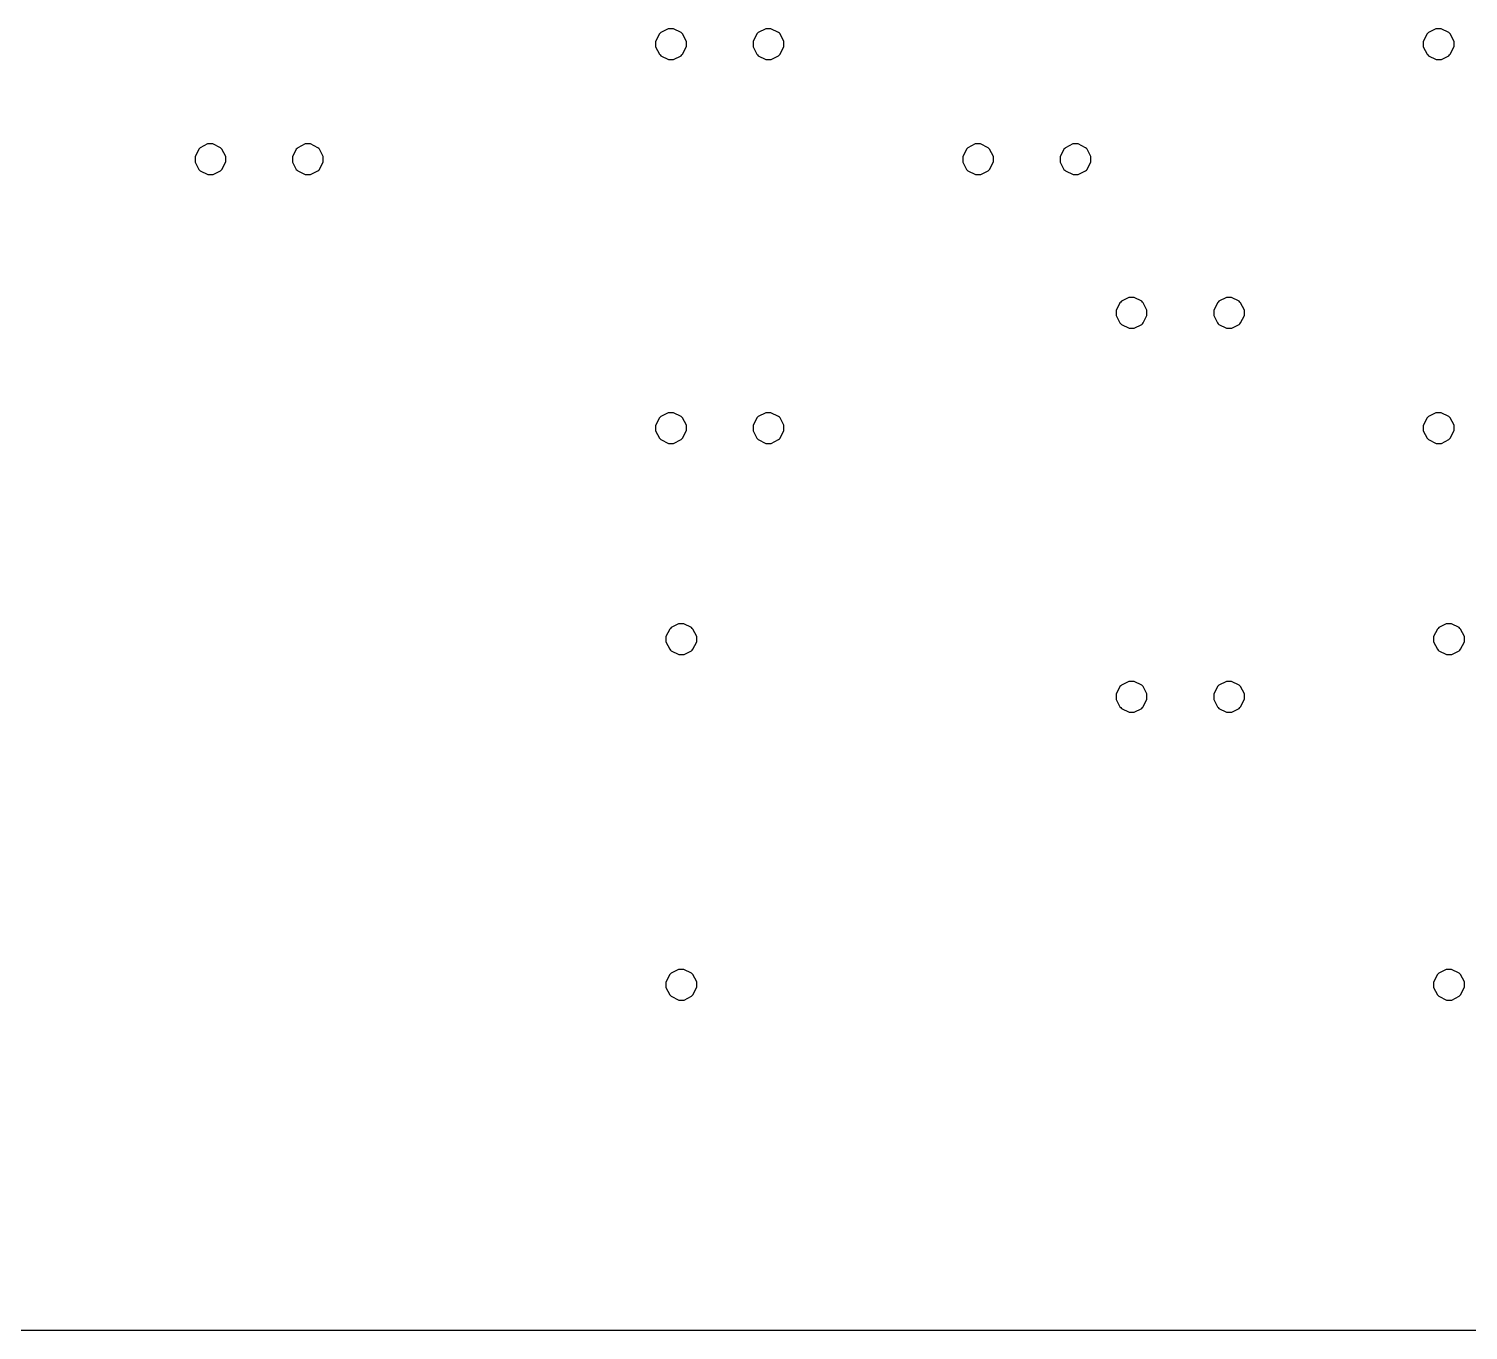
# Model space of a CAD drawing. Extents: x 0 to 294, y 0 to 70.
# Drawn here: x 36.5 to 74, y 0 to 33.9 of the extents above; entities that cross this region are included whole.
import ezdxf

# ---------------------------------------------------------------- set-up
doc = ezdxf.new("R2010")
doc.units = 0
doc.layers.get('0').update_dxf_attribs({"linetype": 'CONTINUOUS'})

msp = doc.modelspace()

# ---------------------------------------------------------------- linework, layer by layer
at = {"color": 0}
for p, q in [((52.9276, 33.7647), (52.8299, 33.5662)), ((52.947, 33.7826), (52.9276, 33.7647)), ((52.965, 33.8019), (52.947, 33.7826)), ((53.158, 33.8998), (52.965, 33.8019)), ((53.2296, 33.8998), (53.158, 33.8998)), ((53.2956, 33.8998), (53.2296, 33.8998)), ((53.4942, 33.8019), (53.2956, 33.8998)), ((53.5132, 33.7826), (53.4942, 33.8019)), ((53.5312, 33.7647), (53.5132, 33.7826)), ((53.6303, 33.5718), (53.5312, 33.7647)), ((55.4672, 33.7647), (55.3695, 33.5662)), ((55.4867, 33.7826), (55.4672, 33.7647)), ((55.5046, 33.8019), (55.4867, 33.7826)), ((55.699, 33.8998), (55.5046, 33.8019)), ((55.7706, 33.8998), (55.699, 33.8998)), ((55.8352, 33.8998), (55.7706, 33.8998)), ((56.0338, 33.8019), (55.8352, 33.8998)), ((56.0532, 33.7826), (56.0338, 33.8019)), ((56.0709, 33.7647), (56.0532, 33.7826)), ((56.1703, 33.5718), (56.0709, 33.7647)), ((72.9273, 33.7647), (72.8292, 33.5662)), ((72.9463, 33.7826), (72.9273, 33.7647)), ((72.9643, 33.8019), (72.9463, 33.7826)), ((73.1587, 33.8998), (72.9643, 33.8019)), ((73.2303, 33.8998), (73.1587, 33.8998)), ((73.2952, 33.8998), (73.2303, 33.8998)), ((73.4935, 33.8019), (73.2952, 33.8998)), ((73.5129, 33.7826), (73.4935, 33.8019)), ((73.5309, 33.7647), (73.5129, 33.7826)), ((73.63, 33.5718), (73.5309, 33.7647)), ((52.8299, 33.5662), (52.8299, 33.5001)), ((52.8299, 33.5001), (52.8299, 33.4298)), ((52.8299, 33.4298), (52.9276, 33.2369)), ((53.5312, 33.2369), (53.6303, 33.4353)), ((53.6303, 33.5001), (53.6303, 33.5718)), ((53.6303, 33.4353), (53.6303, 33.5001)), ((55.3695, 33.5662), (55.3695, 33.5001)), ((55.3695, 33.5001), (55.3695, 33.4298)), ((55.3695, 33.4298), (55.4672, 33.2369)), ((56.0709, 33.2369), (56.1703, 33.4353)), ((56.1703, 33.5001), (56.1703, 33.5718)), ((56.1703, 33.4353), (56.1703, 33.5001)), ((72.8292, 33.5662), (72.8292, 33.5001)), ((72.8292, 33.5001), (72.8292, 33.4298)), ((72.8292, 33.4298), (72.9273, 33.2369)), ((73.5309, 33.2369), (73.63, 33.4353)), ((73.63, 33.5001), (73.63, 33.5718)), ((73.63, 33.4353), (73.63, 33.5001)), ((52.9276, 33.2369), (52.947, 33.2176)), ((52.947, 33.2176), (52.965, 33.1997)), ((52.965, 33.1997), (53.1633, 33.1005)), ((53.1633, 33.1005), (53.2296, 33.1005)), ((53.2296, 33.1005), (53.2998, 33.1005)), ((53.2998, 33.1005), (53.4942, 33.1997)), ((53.4942, 33.1997), (53.5132, 33.2176)), ((53.5132, 33.2176), (53.5312, 33.2369)), ((55.4672, 33.2369), (55.4867, 33.2176)), ((55.4867, 33.2176), (55.5046, 33.1997)), ((55.5046, 33.1997), (55.7029, 33.1005)), ((55.7029, 33.1005), (55.7706, 33.1005)), ((55.7706, 33.1005), (55.8408, 33.1005)), ((55.8408, 33.1005), (56.0338, 33.1997)), ((56.0338, 33.1997), (56.0532, 33.2176)), ((56.0532, 33.2176), (56.0709, 33.2369)), ((72.9273, 33.2369), (72.9463, 33.2176)), ((72.9463, 33.2176), (72.9643, 33.1997)), ((72.9643, 33.1997), (73.1629, 33.1005)), ((73.1629, 33.1005), (73.2303, 33.1005)), ((73.2303, 33.1005), (73.3005, 33.1005)), ((73.3005, 33.1005), (73.4935, 33.1997)), ((73.4935, 33.1997), (73.5129, 33.2176)), ((73.5129, 33.2176), (73.5309, 33.2369)), ((40.9279, 30.7647), (40.8298, 30.5663)), ((40.9469, 30.7826), (40.9279, 30.7647)), ((40.9649, 30.8019), (40.9469, 30.7826)), ((41.1579, 30.8997), (40.9649, 30.8019)), ((41.2295, 30.8997), (41.1579, 30.8997)), ((41.2958, 30.8997), (41.2295, 30.8997)), ((41.4941, 30.8019), (41.2958, 30.8997)), ((41.5135, 30.7826), (41.4941, 30.8019)), ((41.5315, 30.7647), (41.5135, 30.7826)), ((41.6306, 30.5718), (41.5315, 30.7647)), ((43.4675, 30.7647), (43.3698, 30.5663)), ((43.4869, 30.7826), (43.4675, 30.7647)), ((43.5046, 30.8019), (43.4869, 30.7826)), ((43.6989, 30.8997), (43.5046, 30.8019)), ((43.7705, 30.8997), (43.6989, 30.8997)), ((43.8355, 30.8997), (43.7705, 30.8997)), ((44.0337, 30.8019), (43.8355, 30.8997)), ((44.0531, 30.7826), (44.0337, 30.8019)), ((44.0711, 30.7647), (44.0531, 30.7826)), ((44.1702, 30.5718), (44.0711, 30.7647)), ((60.9272, 30.7647), (60.8295, 30.5663)), ((60.9466, 30.7826), (60.9272, 30.7647)), ((60.9646, 30.8019), (60.9466, 30.7826)), ((61.1586, 30.8997), (60.9646, 30.8019)), ((61.2302, 30.8997), (61.1586, 30.8997)), ((61.2951, 30.8997), (61.2302, 30.8997)), ((61.4938, 30.8019), (61.2951, 30.8997)), ((61.5128, 30.7826), (61.4938, 30.8019)), ((61.5308, 30.7647), (61.5128, 30.7826)), ((61.6299, 30.5718), (61.5308, 30.7647)), ((63.4683, 30.7647), (63.3705, 30.5663)), ((63.4877, 30.7826), (63.4683, 30.7647)), ((63.5056, 30.8019), (63.4877, 30.7826)), ((63.6986, 30.8997), (63.5056, 30.8019)), ((63.7702, 30.8997), (63.6986, 30.8997)), ((63.8348, 30.8997), (63.7702, 30.8997)), ((64.0334, 30.8019), (63.8348, 30.8997)), ((64.0524, 30.7826), (64.0334, 30.8019)), ((64.0704, 30.7647), (64.0524, 30.7826)), ((64.1696, 30.5718), (64.0704, 30.7647)), ((40.8298, 30.5663), (40.8298, 30.5001)), ((40.8298, 30.5001), (40.8298, 30.4298)), ((40.8298, 30.4298), (40.9279, 30.2369)), ((41.5315, 30.2369), (41.6306, 30.4353)), ((41.6306, 30.5001), (41.6306, 30.5718)), ((41.6306, 30.4353), (41.6306, 30.5001)), ((43.3698, 30.5663), (43.3698, 30.5001)), ((43.3698, 30.5001), (43.3698, 30.4298)), ((43.3698, 30.4298), (43.4675, 30.2369)), ((44.0711, 30.2369), (44.1702, 30.4353)), ((44.1702, 30.5001), (44.1702, 30.5718)), ((44.1702, 30.4353), (44.1702, 30.5001)), ((60.8295, 30.5663), (60.8295, 30.5001)), ((60.8295, 30.5001), (60.8295, 30.4298)), ((60.8295, 30.4298), (60.9272, 30.2369)), ((61.5308, 30.2369), (61.6299, 30.4353)), ((61.6299, 30.5001), (61.6299, 30.5718)), ((61.6299, 30.4353), (61.6299, 30.5001)), ((63.3705, 30.5663), (63.3705, 30.5001)), ((63.3705, 30.5001), (63.3705, 30.4298)), ((63.3705, 30.4298), (63.4683, 30.2369)), ((64.0704, 30.2369), (64.1696, 30.4353)), ((64.1696, 30.5001), (64.1696, 30.5718)), ((64.1696, 30.4353), (64.1696, 30.5001)), ((40.9279, 30.2369), (40.9469, 30.2176)), ((40.9469, 30.2176), (40.9649, 30.1997)), ((40.9649, 30.1997), (41.1635, 30.1005)), ((41.1635, 30.1005), (41.2295, 30.1005)), ((41.2295, 30.1005), (41.2997, 30.1005)), ((41.2997, 30.1005), (41.4941, 30.1997)), ((41.4941, 30.1997), (41.5135, 30.2176)), ((41.5135, 30.2176), (41.5315, 30.2369)), ((43.4675, 30.2369), (43.4869, 30.2176)), ((43.4869, 30.2176), (43.5046, 30.1997)), ((43.5046, 30.1997), (43.7032, 30.1005)), ((43.7032, 30.1005), (43.7705, 30.1005)), ((43.7705, 30.1005), (43.8408, 30.1005)), ((43.8408, 30.1005), (44.0337, 30.1997)), ((44.0337, 30.1997), (44.0531, 30.2176)), ((44.0531, 30.2176), (44.0711, 30.2369)), ((60.9272, 30.2369), (60.9466, 30.2176)), ((60.9466, 30.2176), (60.9646, 30.1997)), ((60.9646, 30.1997), (61.1628, 30.1005)), ((61.1628, 30.1005), (61.2302, 30.1005)), ((61.2302, 30.1005), (61.3008, 30.1005)), ((61.3008, 30.1005), (61.4938, 30.1997)), ((61.4938, 30.1997), (61.5128, 30.2176)), ((61.5128, 30.2176), (61.5308, 30.2369)), ((63.4683, 30.2369), (63.4877, 30.2176)), ((63.4877, 30.2176), (63.5056, 30.1997)), ((63.5056, 30.1997), (63.7039, 30.1005)), ((63.7039, 30.1005), (63.7702, 30.1005)), ((63.7702, 30.1005), (63.8404, 30.1005)), ((63.8404, 30.1005), (64.0334, 30.1997)), ((64.0334, 30.1997), (64.0524, 30.2176)), ((64.0524, 30.2176), (64.0704, 30.2369)), ((64.9277, 26.7643), (64.83, 26.5658)), ((64.9471, 26.7822), (64.9277, 26.7643)), ((64.9647, 26.8015), (64.9471, 26.7822)), ((65.1577, 26.8993), (64.9647, 26.8015)), ((65.2293, 26.8993), (65.1577, 26.8993)), ((65.2956, 26.8993), (65.2293, 26.8993)), ((65.4939, 26.8015), (65.2956, 26.8993)), ((65.5133, 26.7822), (65.4939, 26.8015)), ((65.5313, 26.7643), (65.5133, 26.7822)), ((65.6304, 26.5713), (65.5313, 26.7643)), ((67.4673, 26.7643), (67.3696, 26.5658)), ((67.4867, 26.7822), (67.4673, 26.7643)), ((67.5047, 26.8015), (67.4867, 26.7822)), ((67.6988, 26.8993), (67.5047, 26.8015)), ((67.7704, 26.8993), (67.6988, 26.8993)), ((67.8353, 26.8993), (67.7704, 26.8993)), ((68.0339, 26.8015), (67.8353, 26.8993)), ((68.053, 26.7822), (68.0339, 26.8015)), ((68.0709, 26.7643), (68.053, 26.7822)), ((68.1701, 26.5713), (68.0709, 26.7643)), ((64.83, 26.5658), (64.83, 26.4997)), ((64.83, 26.4997), (64.83, 26.4294)), ((64.83, 26.4294), (64.9277, 26.2365)), ((65.5313, 26.2365), (65.6304, 26.4349)), ((65.6304, 26.4997), (65.6304, 26.5713)), ((65.6304, 26.4349), (65.6304, 26.4997)), ((67.3696, 26.5658), (67.3696, 26.4997)), ((67.3696, 26.4997), (67.3696, 26.4294)), ((67.3696, 26.4294), (67.4673, 26.2365)), ((68.0709, 26.2365), (68.1701, 26.4349)), ((68.1701, 26.4997), (68.1701, 26.5713)), ((68.1701, 26.4349), (68.1701, 26.4997)), ((64.9277, 26.2365), (64.9471, 26.2172)), ((64.9471, 26.2172), (64.9647, 26.1993)), ((64.9647, 26.1993), (65.1633, 26.1001)), ((65.1633, 26.1001), (65.2293, 26.1001)), ((65.2293, 26.1001), (65.2999, 26.1001)), ((65.2999, 26.1001), (65.4939, 26.1993)), ((65.4939, 26.1993), (65.5133, 26.2172)), ((65.5133, 26.2172), (65.5313, 26.2365)), ((67.4673, 26.2365), (67.4867, 26.2172)), ((67.4867, 26.2172), (67.5047, 26.1993)), ((67.5047, 26.1993), (67.703, 26.1001)), ((67.703, 26.1001), (67.7704, 26.1001)), ((67.7704, 26.1001), (67.8409, 26.1001)), ((67.8409, 26.1001), (68.0339, 26.1993)), ((68.0339, 26.1993), (68.053, 26.2172)), ((68.053, 26.2172), (68.0709, 26.2365)), ((52.9276, 23.7643), (52.8299, 23.5658)), ((52.947, 23.7822), (52.9276, 23.7643)), ((52.965, 23.8015), (52.947, 23.7822)), ((53.158, 23.8993), (52.965, 23.8015)), ((53.2296, 23.8993), (53.158, 23.8993)), ((53.2956, 23.8993), (53.2296, 23.8993)), ((53.4942, 23.8015), (53.2956, 23.8993)), ((53.5132, 23.7822), (53.4942, 23.8015)), ((53.5312, 23.7643), (53.5132, 23.7822)), ((53.6303, 23.5713), (53.5312, 23.7643)), ((55.4672, 23.7643), (55.3695, 23.5658)), ((55.4867, 23.7822), (55.4672, 23.7643)), ((55.5046, 23.8015), (55.4867, 23.7822)), ((55.699, 23.8993), (55.5046, 23.8015)), ((55.7706, 23.8993), (55.699, 23.8993)), ((55.8352, 23.8993), (55.7706, 23.8993)), ((56.0338, 23.8015), (55.8352, 23.8993)), ((56.0532, 23.7822), (56.0338, 23.8015)), ((56.0709, 23.7643), (56.0532, 23.7822)), ((56.1703, 23.5713), (56.0709, 23.7643)), ((72.9273, 23.7643), (72.8292, 23.5658)), ((72.9463, 23.7822), (72.9273, 23.7643)), ((72.9643, 23.8015), (72.9463, 23.7822)), ((73.1587, 23.8993), (72.9643, 23.8015)), ((73.2303, 23.8993), (73.1587, 23.8993)), ((73.2952, 23.8993), (73.2303, 23.8993)), ((73.4935, 23.8015), (73.2952, 23.8993)), ((73.5129, 23.7822), (73.4935, 23.8015)), ((73.5309, 23.7643), (73.5129, 23.7822)), ((73.63, 23.5713), (73.5309, 23.7643)), ((52.8299, 23.5658), (52.8299, 23.4997)), ((52.8299, 23.4997), (52.8299, 23.4294)), ((52.8299, 23.4294), (52.9276, 23.2365)), ((53.5312, 23.2365), (53.6303, 23.4349)), ((53.6303, 23.4997), (53.6303, 23.5713)), ((53.6303, 23.4349), (53.6303, 23.4997)), ((55.3695, 23.5658), (55.3695, 23.4997)), ((55.3695, 23.4997), (55.3695, 23.4294)), ((55.3695, 23.4294), (55.4672, 23.2365)), ((56.0709, 23.2365), (56.1703, 23.4349)), ((56.1703, 23.4997), (56.1703, 23.5713)), ((56.1703, 23.4349), (56.1703, 23.4997)), ((72.8292, 23.5658), (72.8292, 23.4997)), ((72.8292, 23.4997), (72.8292, 23.4294)), ((72.8292, 23.4294), (72.9273, 23.2365)), ((73.5309, 23.2365), (73.63, 23.4349)), ((73.63, 23.4997), (73.63, 23.5713)), ((73.63, 23.4349), (73.63, 23.4997)), ((52.9276, 23.2365), (52.947, 23.2172)), ((52.947, 23.2172), (52.965, 23.1993)), ((52.965, 23.1993), (53.1633, 23.1001)), ((53.1633, 23.1001), (53.2296, 23.1001)), ((53.2296, 23.1001), (53.2998, 23.1001)), ((53.2998, 23.1001), (53.4942, 23.1993)), ((53.4942, 23.1993), (53.5132, 23.2172)), ((53.5132, 23.2172), (53.5312, 23.2365)), ((55.4672, 23.2365), (55.4867, 23.2172)), ((55.4867, 23.2172), (55.5046, 23.1993)), ((55.5046, 23.1993), (55.7029, 23.1001)), ((55.7029, 23.1001), (55.7706, 23.1001)), ((55.7706, 23.1001), (55.8408, 23.1001)), ((55.8408, 23.1001), (56.0338, 23.1993)), ((56.0338, 23.1993), (56.0532, 23.2172)), ((56.0532, 23.2172), (56.0709, 23.2365)), ((72.9273, 23.2365), (72.9463, 23.2172)), ((72.9463, 23.2172), (72.9643, 23.1993)), ((72.9643, 23.1993), (73.1629, 23.1001)), ((73.1629, 23.1001), (73.2303, 23.1001)), ((73.2303, 23.1001), (73.3005, 23.1001)), ((73.3005, 23.1001), (73.4935, 23.1993)), ((73.4935, 23.1993), (73.5129, 23.2172)), ((73.5129, 23.2172), (73.5309, 23.2365)), ((53.4278, 18.3996), (53.2349, 18.3017)), ((53.4995, 18.3996), (53.4278, 18.3996)), ((53.5658, 18.3996), (53.4995, 18.3996)), ((53.764, 18.3017), (53.5658, 18.3996)), ((73.4289, 18.3996), (73.2345, 18.3017)), ((73.5005, 18.3996), (73.4289, 18.3996)), ((73.5651, 18.3996), (73.5005, 18.3996)), ((73.7637, 18.3017), (73.5651, 18.3996)), ((53.1978, 18.2645), (53.1001, 18.0661)), ((53.1001, 18.0661), (53.1001, 17.9999)), ((53.2172, 18.2824), (53.1978, 18.2645)), ((53.2349, 18.3017), (53.2172, 18.2824)), ((53.7834, 18.2824), (53.764, 18.3017)), ((53.8014, 18.2645), (53.7834, 18.2824)), ((53.9006, 18.0716), (53.8014, 18.2645)), ((53.9006, 17.9999), (53.9006, 18.0716)), ((73.1972, 18.2645), (73.0994, 18.0661)), ((73.0994, 18.0661), (73.0994, 17.9999)), ((73.2166, 18.2824), (73.1972, 18.2645)), ((73.2345, 18.3017), (73.2166, 18.2824)), ((73.7828, 18.2824), (73.7637, 18.3017)), ((73.8008, 18.2645), (73.7828, 18.2824)), ((73.8999, 18.0716), (73.8008, 18.2645)), ((73.8999, 17.9999), (73.8999, 18.0716)), ((53.1001, 17.9999), (53.1001, 17.9296)), ((53.1001, 17.9296), (53.1978, 17.7367)), ((53.1978, 17.7367), (53.2172, 17.7175)), ((53.2172, 17.7175), (53.2349, 17.6995)), ((53.2349, 17.6995), (53.4335, 17.6003)), ((53.57, 17.6003), (53.764, 17.6995)), ((53.764, 17.6995), (53.7834, 17.7175)), ((53.7834, 17.7175), (53.8014, 17.7367)), ((53.8014, 17.7367), (53.9006, 17.9352)), ((53.9006, 17.9352), (53.9006, 17.9999)), ((73.0994, 17.9999), (73.0994, 17.9296)), ((73.0994, 17.9296), (73.1972, 17.7367)), ((73.1972, 17.7367), (73.2166, 17.7175)), ((73.2166, 17.7175), (73.2345, 17.6995)), ((73.2345, 17.6995), (73.4328, 17.6003)), ((73.5707, 17.6003), (73.7637, 17.6995)), ((73.7637, 17.6995), (73.7828, 17.7175)), ((73.7828, 17.7175), (73.8008, 17.7367)), ((73.8008, 17.7367), (73.8999, 17.9352)), ((73.8999, 17.9352), (73.8999, 17.9999)), ((53.4335, 17.6003), (53.4995, 17.6003)), ((53.4995, 17.6003), (53.57, 17.6003)), ((73.4328, 17.6003), (73.5005, 17.6003)), ((73.5005, 17.6003), (73.5707, 17.6003)), ((65.1577, 16.9003), (64.9647, 16.8024)), ((65.2293, 16.9003), (65.1577, 16.9003)), ((65.2956, 16.9003), (65.2293, 16.9003)), ((65.4939, 16.8024), (65.2956, 16.9003)), ((67.6988, 16.9003), (67.5047, 16.8024)), ((67.7704, 16.9003), (67.6988, 16.9003)), ((67.8353, 16.9003), (67.7704, 16.9003)), ((68.0339, 16.8024), (67.8353, 16.9003)), ((64.9277, 16.7652), (64.83, 16.5668)), ((64.83, 16.5668), (64.83, 16.5006)), ((64.83, 16.5006), (64.83, 16.4303)), ((64.9471, 16.7831), (64.9277, 16.7652)), ((64.9647, 16.8024), (64.9471, 16.7831)), ((65.5133, 16.7831), (65.4939, 16.8024)), ((65.5313, 16.7652), (65.5133, 16.7831)), ((65.6304, 16.5723), (65.5313, 16.7652)), ((65.6304, 16.5006), (65.6304, 16.5723)), ((65.6304, 16.4345), (65.6304, 16.5006)), ((67.4673, 16.7652), (67.3696, 16.5668)), ((67.3696, 16.5668), (67.3696, 16.5006)), ((67.3696, 16.5006), (67.3696, 16.4303)), ((67.4867, 16.7831), (67.4673, 16.7652)), ((67.5047, 16.8024), (67.4867, 16.7831)), ((68.053, 16.7831), (68.0339, 16.8024)), ((68.0709, 16.7652), (68.053, 16.7831)), ((68.1701, 16.5723), (68.0709, 16.7652)), ((68.1701, 16.5006), (68.1701, 16.5723)), ((68.1701, 16.4345), (68.1701, 16.5006)), ((64.83, 16.4303), (64.9277, 16.236)), ((64.9277, 16.236), (64.9471, 16.2168)), ((64.9471, 16.2168), (64.9647, 16.1988)), ((64.9647, 16.1988), (65.1633, 16.0996)), ((65.2999, 16.0996), (65.4939, 16.1988)), ((65.4939, 16.1988), (65.5133, 16.2168)), ((65.5133, 16.2168), (65.5313, 16.236)), ((65.5313, 16.236), (65.6304, 16.4345)), ((67.3696, 16.4303), (67.4673, 16.236)), ((67.4673, 16.236), (67.4867, 16.2168)), ((67.4867, 16.2168), (67.5047, 16.1988)), ((67.5047, 16.1988), (67.703, 16.0996)), ((67.8409, 16.0996), (68.0339, 16.1988)), ((68.0339, 16.1988), (68.053, 16.2168)), ((68.053, 16.2168), (68.0709, 16.236)), ((68.0709, 16.236), (68.1701, 16.4345)), ((65.1633, 16.0996), (65.2293, 16.0996)), ((65.2293, 16.0996), (65.2999, 16.0996)), ((67.703, 16.0996), (67.7704, 16.0996)), ((67.7704, 16.0996), (67.8409, 16.0996)), ((53.4278, 9.39959), (53.2349, 9.30176)), ((53.4995, 9.39959), (53.4278, 9.39959)), ((53.5658, 9.39959), (53.4995, 9.39959)), ((53.764, 9.30176), (53.5658, 9.39959)), ((73.4289, 9.39959), (73.2345, 9.30176)), ((73.5005, 9.39959), (73.4289, 9.39959)), ((73.5651, 9.39959), (73.5005, 9.39959)), ((73.7637, 9.30176), (73.5651, 9.39959)), ((53.1978, 9.26454), (53.1001, 9.06611)), ((53.1001, 9.06611), (53.1001, 8.99996)), ((53.2172, 9.28247), (53.1978, 9.26454)), ((53.2349, 9.30176), (53.2172, 9.28247)), ((53.7834, 9.28247), (53.764, 9.30176)), ((53.8014, 9.26454), (53.7834, 9.28247)), ((53.9006, 9.07161), (53.8014, 9.26454)), ((53.9006, 8.99996), (53.9006, 9.07161)), ((73.1972, 9.26454), (73.0994, 9.06611)), ((73.0994, 9.06611), (73.0994, 8.99996)), ((73.2166, 9.28247), (73.1972, 9.26454)), ((73.2345, 9.30176), (73.2166, 9.28247)), ((73.7828, 9.28247), (73.7637, 9.30176)), ((73.8008, 9.26454), (73.7828, 9.28247)), ((73.8999, 9.07161), (73.8008, 9.26454)), ((73.8999, 8.99996), (73.8999, 9.07161)), ((53.1001, 8.99996), (53.1001, 8.92969)), ((53.1001, 8.92969), (53.1978, 8.73675)), ((53.1978, 8.73675), (53.2172, 8.71746)), ((53.2172, 8.71746), (53.2349, 8.69957)), ((53.2349, 8.69957), (53.4335, 8.60033)), ((53.57, 8.60033), (53.764, 8.69957)), ((53.764, 8.69957), (53.7834, 8.71746)), ((53.7834, 8.71746), (53.8014, 8.73675)), ((53.8014, 8.73675), (53.9006, 8.93519)), ((53.9006, 8.93519), (53.9006, 8.99996)), ((73.0994, 8.99996), (73.0994, 8.92969)), ((73.0994, 8.92969), (73.1972, 8.73675)), ((73.1972, 8.73675), (73.2166, 8.71746)), ((73.2166, 8.71746), (73.2345, 8.69957)), ((73.2345, 8.69957), (73.4328, 8.60033)), ((73.5707, 8.60033), (73.7637, 8.69957)), ((73.7637, 8.69957), (73.7828, 8.71746)), ((73.7828, 8.71746), (73.8008, 8.73675)), ((73.8008, 8.73675), (73.8999, 8.93519)), ((73.8999, 8.93519), (73.8999, 8.99996)), ((53.4335, 8.60033), (53.4995, 8.60033)), ((53.4995, 8.60033), (53.57, 8.60033)), ((73.4328, 8.60033), (73.5005, 8.60033)), ((73.5005, 8.60033), (73.5707, 8.60033)), ((0, 0), (73.4991, 0)), ((73.4991, 0), (238.875, 0))]:
    msp.add_line(p, q, dxfattribs=at)

doc.saveas('drawing.dxf')
